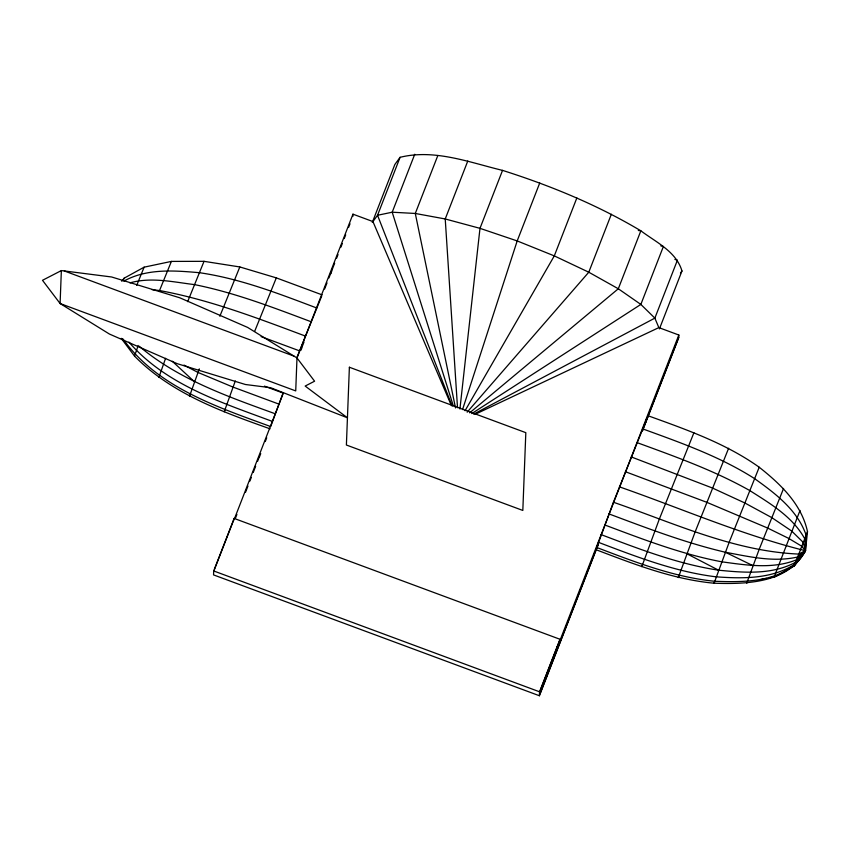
<?xml version="1.0" encoding="UTF-8"?>
<svg xmlns="http://www.w3.org/2000/svg" width="850" height="850" viewBox="0 0 850 850"><rect width="100%" height="100%" fill="white"/><g stroke="black" fill="none" stroke-linecap="round" stroke-linejoin="round"><path stroke-width="1.27" d="M61.359 270.576L60.095 303.524L109.427 334.05L177.278 363.694L245.469 384.508L270.598 387.706L347.448 417.807L305.161 386.059L314.585 381.204L296.99 357.967L247.658 327.441L179.807 297.797L111.616 276.983L61.359 270.576L42.5 280.298L60.095 303.524L295.726 390.915L296.99 357.967M475.256 414.258L658.846 327.611L678.831 335.017L559.959 640.507L560.001 639.274L234.143 518.426L213.701 570.956L213.552 574.898L539.41 695.746L597.911 545.413M234.09 519.658L234.143 518.426M352.877 216.389L352.962 214.168L372.938 221.574L451.201 405.174M539.41 695.746L539.569 691.804L560.001 639.274M540.186 693.77L540.313 690.317L559.991 639.763M557.164 649.676L557.281 646.712M678.831 335.017L678.725 337.726L642.643 430.451M807.5 531.664L805.449 550.736C788.258 583.312 746.311 584.279 714.085 583.217C672.924 579.371 634.249 564.23 595.935 549.663L613.413 502.244L648.04 415.735C686.481 429.654 725.613 443.307 759.209 467.234C780.491 484.054 801.571 504.103 807.5 531.664L794.017 566.334L805.449 550.736L806.108 535.064C797.353 509.947 775.349 493.489 754.534 478.592C719.907 456.503 681.02 442.839 642.643 428.857M459.924 409.009L479.984 228.342L502.541 170.383C550.577 185.64 597.497 204.956 640.857 230.807C655.924 242.186 676.249 251.472 681.966 270.98L659.409 328.939M270.066 428.814C221.691 411.634 171.339 393.55 134.544 356.108L138.189 345.472M158.897 377.315L165.601 358.296M462.538 409.604L517.193 240.933L539.739 182.973M264.456 386.144L283.05 393.04L270.693 426.572C217.292 406.969 157.686 387.462 123.123 339.15M199.314 368.868L189.486 396.312L190.039 395.186M759.209 467.234L729.215 542.151L714.085 583.217L714.584 582.207M728.631 448.237L695.173 531.792L678.3 577.596L678.852 576.47M783.572 488.442L759.082 549.61L746.725 583.143L747.129 582.314M642.6 430.111L648.04 415.735M235.312 380.938L224.209 411.804L224.782 410.635M214.455 569.457L234.122 518.914M234.579 518.426L283.464 392.764M296.799 358.509L352.962 214.168M235.45 518.171L236.895 514.462M245.554 492.214L247.956 486.03M249.879 481.089L251.324 477.381M253.247 472.441L255.648 466.257M257.571 461.316L259.016 457.608M265.264 441.543L266.709 437.835M302.558 345.716L303.992 342.019M324.604 289.043L327.006 282.891M328.918 277.961L331.319 271.809M332.276 269.344L334.666 263.181M336.589 258.262L338.024 254.564M340.903 247.169L342.337 243.482M344.25 238.553L345.695 234.855M348.564 227.471L350.009 223.773M259.303 457.332L260.738 453.634M300.985 350.2L302.398 346.556M330.714 273.796L332.159 270.087M400.084 157.314L377.538 215.273L372.3 222.456L394.846 164.507L400.084 157.314C434.371 148.75 469.413 162.382 502.541 170.383M414.747 154.254L392.201 212.213L453.273 405.748M437.835 155.508L415.289 213.467L455.515 407.936M467.787 161.011L445.23 218.971L457.513 407.681M576.852 197.944L554.296 255.893L465.067 410.72M611.341 214.253L588.784 272.212L467.149 412.197M540.207 693.271L598.018 544.701M642.218 431.088L643.184 428.623M644.141 426.147L678.746 337.237M296.777 357.85L321.693 296.076M187.659 301.665L204.032 261.332L239.817 266.953L276.314 277.876L322.182 294.886M219.842 316.264L239.817 266.953M254.649 331.383L276.314 277.876M136.712 285.377L144.128 267.166L171.392 261.407L204.032 261.332M152.033 289.659L159.545 290.541L171.392 261.407M123.165 280.479L124.1 278.216L144.128 267.166M693.908 432.746L659.271 519.254L641.793 566.674L642.377 565.505M800.041 510.425L773.978 577.384L794.166 566.026L805.449 550.736L804.653 538.624C792.529 516.641 770.227 503.572 749.689 490.514C714.021 470.401 675.378 456.652 637.043 442.616M597.805 545.403L595.935 549.663M680.468 273.031L681.966 270.98M121.816 281.339L124.1 278.216M796.875 561.287L805.449 550.736L805.269 548.176M801.263 555.337L805.449 550.736L803.165 542.332L791.658 531.016L771.715 517.576L744.706 502.913L712.449 488.027L631.284 456.939M803.643 552.372L805.449 550.736L801.635 546.157L788.715 538.411L767.561 528.02L706.764 502.297L625.398 471.707M469.657 412.845L618.311 288.766L640.857 230.807L638.318 230.477M471.803 413.578L640.847 304.428L663.393 246.468L660.811 245.873M803.463 551.99L805.449 550.736C741.869 534.958 681.232 508.438 619.427 486.848M473.663 414.141L654.861 318.123L677.418 260.174L674.879 259.399M123.877 281.116C146.891 268.313 174.08 270.512 199.357 272.691C240.061 278.577 278.513 293.547 316.784 308.008M129.944 282.891C150.981 276.813 173.294 282.041 194.501 284.612C234.674 292.634 272.956 307.413 311.185 321.767M760.059 579.689L766.519 578.383M769.101 577.851L774.276 576.799M604.711 524.939C642.993 539.336 681.36 554.147 721.682 561.797C746.343 565.176 772.406 569.33 796.28 559.927L805.449 550.736L798.532 554.062C733.943 551.268 673.699 523.026 613.413 502.244M601.099 534.618C639.391 549.089 677.864 564.039 718.558 570.191C744.249 572.73 771.715 574.961 795.345 562.434L805.449 550.736L797.374 557.069C773.394 562.466 748.967 556.622 725.326 552.234C685.461 542.884 647.179 528.222 608.908 513.889M159.545 290.541C209.822 299.806 257.709 318.229 305.426 336.079M261.109 336.611L299.54 350.859M64.303 270.959L294.1 356.171M278.842 404.079L232.985 387.079L197.954 372.428L183.982 365.086M275.23 413.769C227.651 396.504 178.5 379.387 139.241 346.258M272.446 421.441C221.478 402.486 165.601 384.636 128.956 342.125M598.315 542.289C636.618 556.803 675.197 571.859 716.146 576.831C742.751 578.712 771.237 579.169 794.633 564.421L805.449 550.736C788.024 582.675 746.311 582.463 714.616 581.273C673.519 577.086 634.865 561.977 596.551 547.421M213.701 570.956L539.569 691.804M725.326 552.234L752.93 565.654M686.779 553.711L718.558 570.191M172.284 361.261L194.469 381.788M122.315 338.725L125.471 342.858M121.21 338.311L134.544 356.108M658.846 327.611L654.861 318.123L640.847 304.428L618.311 288.766L588.784 272.212L554.296 255.893L517.193 240.933L479.984 228.342L445.23 218.971L415.289 213.467L392.201 212.213L377.538 215.273L452.2 406.183M349.382 367.243L346.396 445.017L522.824 510.446L525.821 432.671L349.382 367.243"/></g></svg>
